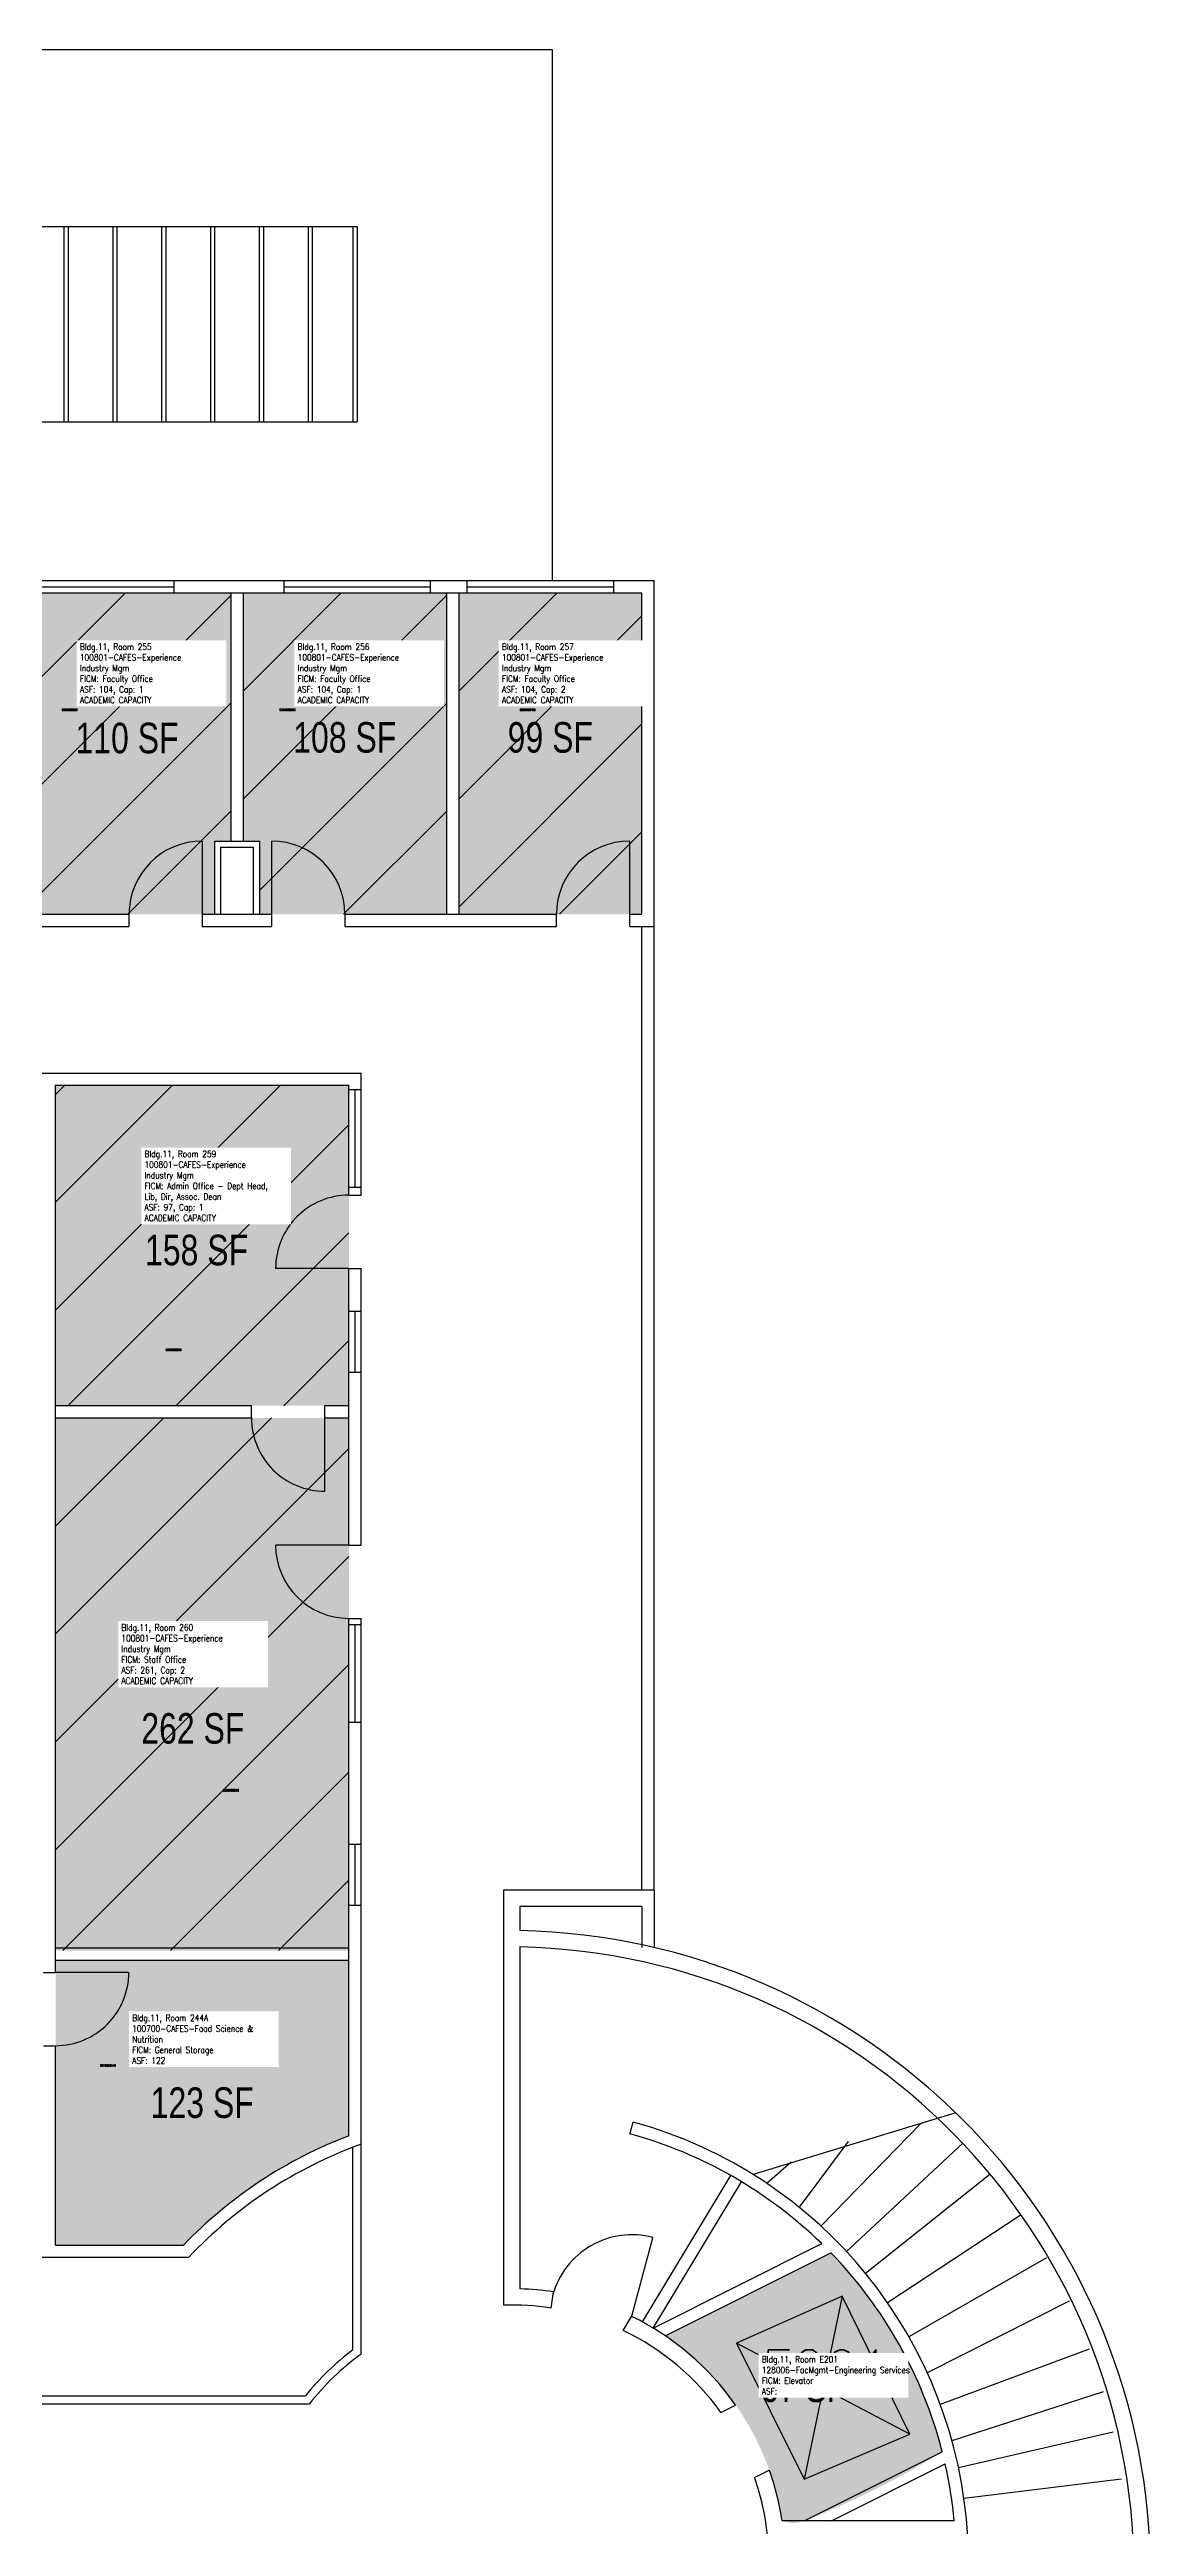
# Model space of a CAD drawing. Header units: inches. Extents: x -5 to 1845, y -233 to 2388.
# Drawn here: x 758 to 1299, y 1171 to 2388 of the extents above; entities that cross this region are included whole.
import ezdxf
from ezdxf.enums import TextEntityAlignment as Align

# ---------------------------------------------------------------- set-up
doc = ezdxf.new("R2010")
doc.units = ezdxf.units.IN
doc.header["$LTSCALE"] = 0.25
doc.header["$MEASUREMENT"] = 0
for name, color, linetype in [('A-DOOR', 2, 'CONTINUOUS'), ('A-FLOR', 3, 'CONTINUOUS'), ('A-GLAZ', 1, 'CONTINUOUS'), ('A-GLAZ-SILL', 2, 'CONTINUOUS'), ('A-IDEN-RNUM', 7, 'CONTINUOUS'), ('A-IDEN-SNUM', 4, 'CONTINUOUS'), ('A-IDEN-VNUM', 4, 'CONTINUOUS'), ('A-ROOF', 2, 'CONTINUOUS'), ('A-WALL', 5, 'CONTINUOUS'), ('AREA-TEXT', 3, 'CONTINUOUS'), ('Rooms-Capacity', 4, 'CONTINUOUS'), ('Rooms-Category-Color', 7, 'CONTINUOUS'), ('Rooms-College-Color', 7, 'CONTINUOUS'), ('Rooms-Department-Color', 7, 'CONTINUOUS'), ('Rooms-Division-Color', 7, 'CONTINUOUS'), ('Rooms-Information', 7, 'CONTINUOUS')]:
    doc.layers.add(name, color=color, linetype=linetype)
doc.styles.add('AREA', font='arial.ttf', dxfattribs={"width": 0.75, "height": 24})
doc.styles.add('ROOMSNUMBER', font='txt.shx', dxfattribs={"height": 0.03})
doc.styles.add('ROOMVNUMBER', font='simplex.shx', dxfattribs={"width": 0.85})
pattern_1 = [(45, (0, 0), (-26.51650429449553, 26.51650429449553), [])]

msp = doc.modelspace()

# ---------------------------------------------------------------- hatches: boundary and pattern name
at = {"layer": 'Rooms-Capacity'}
h = msp.add_hatch(dxfattribs=at)
h.set_pattern_fill('ANSI31', color=256, scale=300, style=0)
h.set_pattern_definition(pattern_1)
h.paths.add_polyline_path([(744.9880000054836, 1963.046800282784), (838.9480000287294, 1963.046800285578), (838.9480000287294, 1999.046800243668), (846.9880000390112, 1999.046800240874), (846.9880000166595, 2121.050800172612), (744.9880000278354, 2121.0508001782)])
h = msp.add_hatch(dxfattribs=at)
h.set_pattern_fill('ANSI31', color=256, scale=300, style=0)
h.set_pattern_definition(pattern_1)
h.paths.add_polyline_path([(852.9880000166595, 1999.046800240874), (861.028000049293, 1999.046800243668), (861.028000049293, 1963.046800291166), (952.9840000346303, 1963.046800291166), (952.9840000234544, 2121.050800153054), (852.9880000278354, 2121.050800161436)])
h = msp.add_hatch(dxfattribs=at)
h.set_pattern_fill('ANSI31', color=256, scale=300, style=0)
h.set_pattern_definition(pattern_1)
h.paths.add_polyline_path([(958.9840000122786, 1963.04680029396), (1049.00399960205, 1963.04680030793), (1049.003999758512, 2121.050800147466), (958.9840000011027, 2121.050800155848)])
h = msp.add_hatch(dxfattribs=at)
h.set_pattern_fill('ANSI31', color=256, scale=300, style=0)
h.set_pattern_definition(pattern_1)
h.paths.add_polyline_path([(905.0039994047007, 1721.557148689147), (905.0039995126426, 1879.046800260432), (760.8708463087678, 1879.046800254844), (760.8708459102533, 1721.557148636062)])
h = msp.add_hatch(dxfattribs=at)
h.set_pattern_fill('ANSI31', color=256, scale=300, style=0)
h.set_pattern_definition(pattern_1)
h.paths.add_polyline_path([(760.8708453141153, 1453.802800381556), (824.8668452985585, 1453.80280037038), (905.0039989314973, 1453.802800367586), (905.0039989426732, 1456.80280037038), (905.0039989985526, 1504.802800361998), (905.0039990097284, 1507.802800361998), (905.0039983546468, 1715.557148498024), (832.9374222276741, 1715.557148469485), (760.9592342558017, 1715.55714844098)])
at = {"layer": 'Rooms-Category-Color', "true_color": 0xfa9ba3}
for points in [[(744.9880000054836, 1963.046800282784), (838.9480000287294, 1963.046800285578), (838.9480000287294, 1999.046800243668), (846.9880000390112, 1999.046800240874), (846.9880000166595, 2121.050800172612), (744.9880000278354, 2121.0508001782)], [(852.9880000166595, 1999.046800240874), (861.028000049293, 1999.046800243668), (861.028000049293, 1963.046800291166), (952.9840000346303, 1963.046800291166), (952.9840000234544, 2121.050800153054), (852.9880000278354, 2121.050800161436)], [(958.9840000122786, 1963.04680029396), (1049.00399960205, 1963.04680030793), (1049.003999758512, 2121.050800147466), (958.9840000011027, 2121.050800155848)], [(905.0039994047007, 1721.557148689147), (905.0039995126426, 1879.046800260432), (760.8708463087678, 1879.046800254844), (760.8708459102533, 1721.557148636062)], [(760.8708453141153, 1453.802800381556), (824.8668452985585, 1453.80280037038), (905.0039989314973, 1453.802800367586), (905.0039989426732, 1456.80280037038), (905.0039989985526, 1504.802800361998), (905.0039990097284, 1507.802800361998), (905.0039983546468, 1715.557148498024), (832.9374222276741, 1715.557148469485), (760.9592342558017, 1715.55714844098)]]:
    msp.add_hatch(color=241, dxfattribs=at).paths.add_polyline_path(points)
at = {"layer": 'Rooms-Category-Color', "true_color": 0xe3c5e1}
h = msp.add_hatch(color=254, dxfattribs=at)
edge = h.paths.add_edge_path()
edge.add_line((905.0039989762008, 1362.793069149368), (905.0039990767837, 1449.050800259225))
edge.add_line((905.0039990767837, 1449.050800259225), (760.8708452805877, 1449.050800250843))
edge.add_line((760.8708452805877, 1449.050800250843), (760.8708449564874, 1309.046800257638))
edge.add_line((760.8708449564874, 1309.046800257638), (823.7245106510818, 1309.046800260432))
edge.add_arc((985.1293305306161, 1153.289144424299), 224.3032840417462, 110.9294858957337, 136.0200591331753, ccw=False)
at = {"layer": 'Rooms-Category-Color', "true_color": 0xadadad}
h = msp.add_hatch(color=253, dxfattribs=at)
edge = h.paths.add_edge_path()
edge.add_line((1060.395595416427, 1264.520261798054), (1141.809267796576, 1305.301384334452))
edge.add_arc((985.1293302311594, 1153.289144253543), 218.3032843773057, 14.374499872876015, 44.133703392796974, ccw=False)
edge.add_arc((979.4695763294682, 1556.298594276696), 410.8721626486447, 291.31237610437347, 301.9013434811485, ccw=False)
edge.add_arc((1123.350268360372, 1187.499103787051), 15.00006496466624, 248.6876239293132, 291.31237610004916, ccw=False)
edge.add_arc((985.1337084238143, 1153.293268756616), 134.2974147730661, 8.664457845226076, 55.91570276742943)
at = {"layer": 'Rooms-College-Color', "true_color": 0xe3c5e1}
for points in [[(744.9880000054836, 1963.046800282784), (838.9480000287294, 1963.046800285578), (838.9480000287294, 1999.046800243668), (846.9880000390112, 1999.046800240874), (846.9880000166595, 2121.050800172612), (744.9880000278354, 2121.0508001782)], [(852.9880000166595, 1999.046800240874), (861.028000049293, 1999.046800243668), (861.028000049293, 1963.046800291166), (952.9840000346303, 1963.046800291166), (952.9840000234544, 2121.050800153054), (852.9880000278354, 2121.050800161436)], [(958.9840000122786, 1963.04680029396), (1049.00399960205, 1963.04680030793), (1049.003999758512, 2121.050800147466), (958.9840000011027, 2121.050800155848)], [(905.0039994047007, 1721.557148689147), (905.0039995126426, 1879.046800260432), (760.8708463087678, 1879.046800254844), (760.8708459102533, 1721.557148636062)], [(760.8708453141153, 1453.802800381556), (824.8668452985585, 1453.80280037038), (905.0039989314973, 1453.802800367586), (905.0039989426732, 1456.80280037038), (905.0039989985526, 1504.802800361998), (905.0039990097284, 1507.802800361998), (905.0039983546468, 1715.557148498024), (832.9374222276741, 1715.557148469485), (760.9592342558017, 1715.55714844098)]]:
    msp.add_hatch(color=254, dxfattribs=at).paths.add_polyline_path(points)
h = msp.add_hatch(color=254, dxfattribs=at)
edge = h.paths.add_edge_path()
edge.add_line((905.0039989762008, 1362.793069149368), (905.0039990767837, 1449.050800259225))
edge.add_line((905.0039990767837, 1449.050800259225), (760.8708452805877, 1449.050800250843))
edge.add_line((760.8708452805877, 1449.050800250843), (760.8708449564874, 1309.046800257638))
edge.add_line((760.8708449564874, 1309.046800257638), (823.7245106510818, 1309.046800260432))
edge.add_arc((985.1293305306161, 1153.289144424299), 224.3032840417462, 110.9294858957337, 136.0200591331753, ccw=False)
at = {"layer": 'Rooms-College-Color', "true_color": 0xadadad}
h = msp.add_hatch(color=253, dxfattribs=at)
edge = h.paths.add_edge_path()
edge.add_line((1060.395595416427, 1264.520261798054), (1141.809267796576, 1305.301384334452))
edge.add_arc((985.1293302311594, 1153.289144253543), 218.3032843773057, 14.374499872876015, 44.133703392796974, ccw=False)
edge.add_arc((979.4695763294682, 1556.298594276696), 410.8721626486447, 291.31237610437347, 301.9013434811485, ccw=False)
edge.add_arc((1123.350268360372, 1187.499103787051), 15.00006496466624, 248.6876239293132, 291.31237610004916, ccw=False)
edge.add_arc((985.1337084238143, 1153.293268756616), 134.2974147730661, 8.664457845226076, 55.91570276742943)
at = {"layer": 'Rooms-Department-Color', "true_color": 0xe3c5e1}
for points in [[(744.9880000054836, 1963.046800282784), (838.9480000287294, 1963.046800285578), (838.9480000287294, 1999.046800243668), (846.9880000390112, 1999.046800240874), (846.9880000166595, 2121.050800172612), (744.9880000278354, 2121.0508001782)], [(852.9880000166595, 1999.046800240874), (861.028000049293, 1999.046800243668), (861.028000049293, 1963.046800291166), (952.9840000346303, 1963.046800291166), (952.9840000234544, 2121.050800153054), (852.9880000278354, 2121.050800161436)], [(958.9840000122786, 1963.04680029396), (1049.00399960205, 1963.04680030793), (1049.003999758512, 2121.050800147466), (958.9840000011027, 2121.050800155848)], [(905.0039994047007, 1721.557148689147), (905.0039995126426, 1879.046800260432), (760.8708463087678, 1879.046800254844), (760.8708459102533, 1721.557148636062)], [(760.8708453141153, 1453.802800381556), (824.8668452985585, 1453.80280037038), (905.0039989314973, 1453.802800367586), (905.0039989426732, 1456.80280037038), (905.0039989985526, 1504.802800361998), (905.0039990097284, 1507.802800361998), (905.0039983546468, 1715.557148498024), (832.9374222276741, 1715.557148469485), (760.9592342558017, 1715.55714844098)]]:
    msp.add_hatch(color=254, dxfattribs=at).paths.add_polyline_path(points)
h = msp.add_hatch(color=254, dxfattribs=at)
edge = h.paths.add_edge_path()
edge.add_line((905.0039989762008, 1362.793069149368), (905.0039990767837, 1449.050800259225))
edge.add_line((905.0039990767837, 1449.050800259225), (760.8708452805877, 1449.050800250843))
edge.add_line((760.8708452805877, 1449.050800250843), (760.8708449564874, 1309.046800257638))
edge.add_line((760.8708449564874, 1309.046800257638), (823.7245106510818, 1309.046800260432))
edge.add_arc((985.1293305306161, 1153.289144424299), 224.3032840417462, 110.9294858957337, 136.0200591331753, ccw=False)
at = {"layer": 'Rooms-Department-Color', "true_color": 0xacacac}
h = msp.add_hatch(color=253, dxfattribs=at)
edge = h.paths.add_edge_path()
edge.add_line((1060.395595416427, 1264.520261798054), (1141.809267796576, 1305.301384334452))
edge.add_arc((985.1293302311594, 1153.289144253543), 218.3032843773057, 14.374499872876015, 44.133703392796974, ccw=False)
edge.add_arc((979.4695763294682, 1556.298594276696), 410.8721626486447, 291.31237610437347, 301.9013434811485, ccw=False)
edge.add_arc((1123.350268360372, 1187.499103787051), 15.00006496466624, 248.6876239293132, 291.31237610004916, ccw=False)
edge.add_arc((985.1337084238143, 1153.293268756616), 134.2974147730661, 8.664457845226076, 55.91570276742943)
at = {"layer": 'Rooms-Division-Color', "true_color": 0xe3c5e1}
for points in [[(744.9880000054836, 1963.046800282784), (838.9480000287294, 1963.046800285578), (838.9480000287294, 1999.046800243668), (846.9880000390112, 1999.046800240874), (846.9880000166595, 2121.050800172612), (744.9880000278354, 2121.0508001782)], [(852.9880000166595, 1999.046800240874), (861.028000049293, 1999.046800243668), (861.028000049293, 1963.046800291166), (952.9840000346303, 1963.046800291166), (952.9840000234544, 2121.050800153054), (852.9880000278354, 2121.050800161436)], [(958.9840000122786, 1963.04680029396), (1049.00399960205, 1963.04680030793), (1049.003999758512, 2121.050800147466), (958.9840000011027, 2121.050800155848)], [(905.0039994047007, 1721.557148689147), (905.0039995126426, 1879.046800260432), (760.8708463087678, 1879.046800254844), (760.8708459102533, 1721.557148636062)], [(760.8708453141153, 1453.802800381556), (824.8668452985585, 1453.80280037038), (905.0039989314973, 1453.802800367586), (905.0039989426732, 1456.80280037038), (905.0039989985526, 1504.802800361998), (905.0039990097284, 1507.802800361998), (905.0039983546468, 1715.557148498024), (832.9374222276741, 1715.557148469485), (760.9592342558017, 1715.55714844098)]]:
    msp.add_hatch(color=254, dxfattribs=at).paths.add_polyline_path(points)
h = msp.add_hatch(color=254, dxfattribs=at)
edge = h.paths.add_edge_path()
edge.add_line((905.0039989762008, 1362.793069149368), (905.0039990767837, 1449.050800259225))
edge.add_line((905.0039990767837, 1449.050800259225), (760.8708452805877, 1449.050800250843))
edge.add_line((760.8708452805877, 1449.050800250843), (760.8708449564874, 1309.046800257638))
edge.add_line((760.8708449564874, 1309.046800257638), (823.7245106510818, 1309.046800260432))
edge.add_arc((985.1293305306161, 1153.289144424299), 224.3032840417462, 110.9294858957337, 136.0200591331753, ccw=False)
at = {"layer": 'Rooms-Division-Color', "true_color": 0xadadad}
h = msp.add_hatch(color=253, dxfattribs=at)
edge = h.paths.add_edge_path()
edge.add_line((1060.395595416427, 1264.520261798054), (1141.809267796576, 1305.301384334452))
edge.add_arc((985.1293302311594, 1153.289144253543), 218.3032843773057, 14.374499872876015, 44.133703392796974, ccw=False)
edge.add_arc((979.4695763294682, 1556.298594276696), 410.8721626486447, 291.31237610437347, 301.9013434811485, ccw=False)
edge.add_arc((1123.350268360372, 1187.499103787051), 15.00006496466624, 248.6876239293132, 291.31237610004916, ccw=False)
edge.add_arc((985.1337084238143, 1153.293268756616), 134.2974147730661, 8.664457845226076, 55.91570276742943)

# ---------------------------------------------------------------- linework, layer by layer
at = {"layer": 'A-DOOR'}
for points, const_width in [([(832.9480000063777, 1963.046800302342), (832.9480000063777, 1999.046800313517)], 0.5999999999999998), ([(867.0280000604689, 1963.046800302342), (867.0280000604689, 1999.046800310723)], 0.5999999999999998), ([(1043.003999624401, 1963.046800327487), (1043.003999624401, 1999.046800333075)], 0.5999999999999998), ([(905.0039994232357, 1789.046800257638), (869.0039994120598, 1789.046800201759)], 0.5999999999999996), ([(893.1516552291596, 1715.557148455064), (893.1516552626872, 1679.557148455064)], 0.5999999999999998), ([(905.0039992891252, 1653.050800262019), (869.0039992779493, 1653.050800239667)], 0.5999999999999996), ([(760.8708452470601, 1443.050800250843), (796.8708452470601, 1443.05080013629)], 0.5999999999999996), ([(1043.958439238369, 1274.022354701534), (1054.344088923186, 1312.753278030083)], 0.6683200629685699)]:
    msp.add_lwpolyline(points, dxfattribs=dict(at, const_width=const_width))
for centre, radius, start, end in [((832.9480000063777, 1963.046800313517), 35.99999999962704, 90.00000005336085, 180.0000000533608), ((867.028000049293, 1963.046800316311), 35.99999999962704, 359.9999999466392, 89.99999994663915), ((1043.003999624401, 1963.046800338663), 35.99999999962704, 90.00000005336085, 180.0000000533608), ((905.0039994120598, 1789.046800260432), 35.99999999962704, 90.00000005336085, 180.0000000667011), ((893.1516552291596, 1715.557148449476), 35.99999999962704, 180.0000000133402, 270.0000000533608), ((905.0039992667735, 1653.050800253637), 35.99999999962704, 180.0000000533608, 270.0000000533608), ((760.8708452694118, 1443.050800242461), 35.99999999962704, 269.9999997865566, 359.9999997998968), ((1043.958439238369, 1274.022354687564), 40.09920377769879, 74.98933130689754, 164.9893313361227)]:
    msp.add_arc(centre, radius, start, end, dxfattribs=at)
at = {"layer": 'A-FLOR'}
for p, q in [((1203.309958957136, 1374.117208161391), (1103.71845844388, 1343.679748110473)), ((1186.327161680907, 1369.059086308815), (1136.958114456385, 1318.395121308044)), ((1150.358158160001, 1359.935995445587), (1126.284661006182, 1327.608207950369)), ((1206.620019614697, 1359.029636775143), (1149.583718508482, 1305.823460262269)), ((1122.392528515309, 1349.840275660157), (1110.38502990827, 1339.361638356932)), ((1219.946489240974, 1343.678685941733), (1158.954098112881, 1295.052727214992)), ((1234.870321456343, 1323.632072048262), (1169.721703525633, 1280.716060973704)), ((1247.891838982701, 1302.765362248756), (1180.247871212661, 1263.926924195141)), ((1147.396384723485, 1284.017040534876), (1095.475363980979, 1260.839301128872)), ((1147.396384723485, 1284.017040534876), (1128.704354681075, 1193.952574661002)), ((1180.628796078265, 1216.1303199213), (1147.396384723485, 1284.017040534876)), ((1258.919858302921, 1281.453189485706), (1189.234070967883, 1246.311819945462)), ((1180.628796078265, 1216.1303199213), (1095.475363980979, 1260.839301128872)), ((1095.475363980979, 1260.839301128872), (1128.704354681075, 1193.952574661002)), ((1268.741232007742, 1257.938869172707), (1195.62836522609, 1230.762492273934)), ((1275.651218745857, 1236.861316887662), (1201.364478159696, 1212.907297390513)), ((1128.704354681075, 1193.952574661002), (1180.628796078265, 1216.1303199213)), ((1280.614325746894, 1217.131866415031), (1204.618461091071, 1199.511268981732)), ((1284.672184724361, 1194.048855576664), (1207.247366800904, 1184.522799292579))]:
    msp.add_line(p, q, dxfattribs=at)
at = {"layer": 'A-GLAZ'}
for p, q in [((747.0075999386609, 2124.050802150741), (819.0075999386609, 2124.05080245249)), ((873.007599927485, 2124.050802684389), (945.0075999386609, 2124.050802988932)), ((963.007599927485, 2124.050803067163), (1035.007599927485, 2124.050803371705)), ((908.0039995238185, 1877.006800255738), (908.0039994902909, 1829.006800258532)), ((908.003999389708, 1768.046800257638), (908.0039993673563, 1738.046800257638)), ((908.0039992555976, 1614.050800250843), (908.0039993003011, 1566.050800250843)), ((908.003999132663, 1506.050800256431), (908.003999132663, 1476.050800245255))]:
    msp.add_line(p, q, dxfattribs=at)
at = {"layer": 'A-GLAZ-SILL'}
for p, q in [((747.0075999386609, 2127.05080019217), (819.0075999163091, 2127.050800194964)), ((747.0075999386609, 2121.050800172612), (819.0075999498367, 2121.050800153054)), ((819.0075999163091, 2127.050800200552), (945.0075999163091, 2127.050800197758)), ((873.0075999498367, 2121.050800161436), (945.0075999386609, 2121.050800139084)), ((963.007599927485, 2127.050800194964), (1035.007599905133, 2127.050800186582)), ((963.0075999386609, 2121.050800158642), (1035.007599927485, 2121.050800147466)), ((905.0039994902909, 1829.006800261326), (905.0039995014668, 1877.006800261326)), ((911.0039994567633, 1829.006800261326), (911.0039995126426, 1877.006800258532)), ((905.0039993561804, 1738.411287543364), (905.0039993785322, 1768.046800246462)), ((911.0039993785322, 1738.046800254844), (911.0039993785322, 1768.046800260432)), ((905.0039991885424, 1566.050800248049), (905.0039992332458, 1614.050800248049)), ((911.0039991885424, 1566.050800253637), (911.0039992332458, 1614.050800259225)), ((905.0039990209043, 1476.050800250843), (905.0039990991354, 1506.050800250843)), ((911.0039990767837, 1476.050800248049), (911.003999132663, 1506.050800250843))]:
    msp.add_line(p, q, dxfattribs=at)
at = {"layer": 'A-ROOF'}
for p, q in [((44.00000001490116, 2388.039999989793), (1005.000000011176, 2388.039999975823)), ((1004.999999776483, 2127.050800186582), (1005.000000011176, 2388.039999975823)), ((717.0000000670552, 2301.050800225697), (909.0000000335276, 2301.050800200552)), ((765.0000000558794, 2301.050800225697), (765.0000000670552, 2205.050800228491)), ((767.0040000490844, 2301.050800228491), (767.0040000490844, 2205.050800231285)), ((789.0000000447035, 2301.050800225697), (789.0000000558794, 2205.050800231285)), ((791.0040000490844, 2301.050800228491), (791.0040000490844, 2205.050800231285)), ((813.0000000447035, 2301.050800225697), (813.0000000558794, 2205.050800231285)), ((815.0040000490844, 2301.050800228491), (815.0040000490844, 2205.050800231285)), ((837.0000000447035, 2301.050800234079), (837.0000000447035, 2205.050800231285)), ((839.0040000490844, 2301.050800228491), (839.0040000490844, 2205.050800234079)), ((861.0000000447035, 2301.050800234079), (861.0000000447035, 2205.050800236873)), ((863.0040000490844, 2301.050800236873), (863.0040000490844, 2205.050800234079)), ((885.0000000447035, 2301.050800234079), (885.0000000447035, 2205.050800236873)), ((887.0040000490844, 2301.050800236873), (887.0040000490844, 2205.050800239667)), ((906.9960000291467, 2301.050800200552), (906.9960000514984, 2205.050800194964)), ((909.0000000335276, 2301.050800200552), (909.0000000447035, 2205.050800197758)), ((717.0000000670552, 2205.050800228491), (909.0000000447035, 2205.050800197758))]:
    msp.add_line(p, q, dxfattribs=at)
at = {"layer": 'A-WALL'}
for p, q in [((819.0075999163091, 2127.050802499987), (819.0075999498367, 2121.05080241058)), ((819.0075999051332, 2127.05080019217), (873.0075998939574, 2127.050800194964)), ((819.0075999498367, 2121.050800169818), (873.0075999498367, 2121.050800161436)), ((846.9880000166595, 2121.050800256431), (846.9880000278354, 1999.046800249256)), ((852.9880000166595, 2121.050800256431), (852.9880000166595, 1999.046800246462)), ((873.0075999163091, 2127.05080273468), (873.0075999386609, 2121.050802636892)), ((945.0075999163091, 2127.050803039223), (945.0075999386609, 2121.050802941434)), ((945.0075999163091, 2127.05080019217), (963.0075999051332, 2127.05080019217)), ((945.007599927485, 2121.050800158642), (963.007599927485, 2121.050800155848)), ((952.9840000234544, 2121.050800259225), (952.9840000346303, 1963.046800291166)), ((958.9840000122786, 2121.050800259225), (958.9840000122786, 1963.046800299548)), ((963.0075999163091, 2127.05080311466), (963.0075999386609, 2121.050803016871)), ((1035.007599905133, 2127.050803416409), (1035.007599938661, 2121.050803324208)), ((1035.007599905133, 2127.050800186582), (1055.003999780864, 2127.050800189376)), ((1035.007599916309, 2121.050800144672), (1049.003999758512, 2121.050800147466)), ((1049.003999590874, 1963.046800305136), (1049.003999758512, 2121.050800147466)), ((1055.003999590874, 1957.046800254844), (1055.003999780864, 2127.050800189376)), ((838.9480000399053, 1999.046800246462), (838.9480000287294, 1963.046800257638)), ((838.9480000399053, 1999.046800246462), (861.0280000381172, 1999.046800240874)), ((861.0280000381172, 1999.046800240874), (861.028000049293, 1963.046800263226)), ((841.9480000175536, 1996.04680025205), (841.9480000175536, 1963.046800260432)), ((841.9480000175536, 1996.04680025205), (858.0279999934137, 1996.04680025205)), ((858.0279999934137, 1996.04680025205), (858.0280000269413, 1963.046800263226)), ((689.032000053674, 1963.046800285578), (796.9480000063777, 1963.046800296754)), ((796.9480000175536, 1963.046800288372), (796.9480000287294, 1957.046800257638)), ((832.9480000399053, 1963.046800285578), (832.9480000399053, 1957.046800249256)), ((832.9480000399053, 1963.046800291166), (867.028000049293, 1963.046800305136)), ((867.0280000604689, 1963.046800291166), (867.0280000604689, 1957.046800257638)), ((903.0280000716448, 1963.046800302342), (903.028000049293, 1957.046800257638)), ((903.0280000716448, 1963.046800302342), (1007.003999613225, 1963.046800299548)), ((1007.003999590874, 1957.046800288372), (1007.00399960205, 1963.046800302342)), ((1043.003999590874, 1957.04680025205), (1043.00399960205, 1963.046800302342)), ((1043.003999613225, 1963.046800305136), (1049.003999590874, 1963.046800305136)), ((689.032000053674, 1957.04680025205), (796.9480000287294, 1957.046800246462)), ((832.9480000287294, 1957.046800246462), (867.0280000604689, 1957.046800246462)), ((903.0280000381172, 1957.046800254844), (1007.00399960205, 1957.046800257638)), ((1043.00399960205, 1957.046800257638), (1055.00399960205, 1957.046800257638)), ((1049.003999110311, 1483.484852137975), (1049.003999568522, 1957.046800257638)), ((1055.003999121487, 1483.484852132387), (1055.003999579698, 1957.046800254844)), ((718.8708462752402, 1885.04680025205), (911.0039995238185, 1885.046800257638)), ((760.870846286416, 1879.046800257638), (905.0039995238185, 1879.046800257638)), ((760.8708452582359, 1443.050800253637), (760.870846286416, 1879.046800260432)), ((905.0039995238185, 1877.006800255738), (905.0039995238185, 1879.046800257638)), ((905.0039995238185, 1877.006800255738), (911.0039995238185, 1877.006800255738)), ((911.0039995126426, 1877.006800252944), (911.0039995238185, 1885.046800257638)), ((905.0039994679391, 1825.046800249256), (905.0039994679391, 1829.006800266914)), ((905.003999479115, 1829.00680026412), (911.0039995238185, 1829.006800258532)), ((911.003999479115, 1825.04680025205), (911.0039994567633, 1829.006800255738)), ((905.0039994679391, 1825.046800254844), (911.0039994679391, 1825.046800254844)), ((905.0039994120598, 1789.046800254844), (911.0039994344115, 1789.046800254844)), ((905.003999389708, 1768.046800257638), (905.0039994232357, 1789.04680025205)), ((911.003999389708, 1768.046800257638), (911.0039994344115, 1789.04680025205)), ((905.003999389708, 1768.046800257638), (911.003999389708, 1768.046800257638)), ((905.0039992779493, 1653.050800256431), (905.003999357108, 1738.046800260432)), ((905.0039993561804, 1738.046800260432), (911.003999389708, 1738.046800254844)), ((911.0039992779493, 1653.050800256431), (911.003999389708, 1738.046800254844)), ((857.1516552214166, 1721.557148605502), (760.8708459150188, 1721.557148832555)), ((857.1516552403355, 1715.557148498035), (857.1516552214166, 1721.557148520606)), ((905.0923876946981, 1721.557148492447), (893.1516552214166, 1721.557148520606)), ((893.1516552403355, 1715.557148498035), (893.1516552214166, 1721.557148520606)), ((760.9592342558017, 1715.55714844098), (857.1516552403355, 1715.557148479074)), ((893.1516552403355, 1715.557148460652), (905.0039993455968, 1715.557148498024)), ((905.0039992779493, 1653.050800259225), (911.0039992891252, 1653.050800262019)), ((905.0039992332458, 1617.050800250843), (911.0039992555976, 1617.050800250843)), ((905.0039992555976, 1614.050800253637), (905.0039992555976, 1617.050800245255)), ((905.0039992332458, 1614.050800248049), (911.0039992555976, 1614.050800253637)), ((911.0039992555976, 1614.050800253637), (911.0039992555976, 1617.050800245255)), ((905.0039991773665, 1506.050800250843), (905.0039991773665, 1566.050800256431)), ((905.0039992779493, 1566.050800245255), (911.0039993003011, 1566.050800253637)), ((911.003999132663, 1506.050800250843), (911.0039991773665, 1566.050800262019)), ((905.0039991214871, 1506.050800250843), (911.0039991438389, 1506.050800253637)), ((905.0039989762008, 1362.793069138192), (905.003999043256, 1476.050800239667)), ((905.0039991214871, 1476.050800248049), (911.0039991438389, 1476.050800248049)), ((911.0039989873767, 1358.622376327403), (911.0039990991354, 1476.050800248049)), ((981.0040000118315, 1483.484852132387), (981.0039999894798, 1363.484852132387)), ((1055.007999993861, 1483.484852132387), (981.0040000118315, 1483.484852132387)), ((981.0040000118315, 1483.484852132387), (981.003999967128, 1279.484852132387)), ((989.0439999997616, 1475.444852127694), (989.0439999885857, 1463.607737702318)), ((1049.007999982685, 1475.444852133282), (989.0439999997616, 1475.444852127694)), ((1049.007999982685, 1475.444852133282), (1049.007999993861, 1455.259374316782)), ((1055.007999993861, 1483.484852132387), (1055.007999982685, 1455.259374311194)), ((760.8708460628986, 1455.050800250843), (905.0039995238185, 1455.050800256431)), ((760.8708460628986, 1449.050800250843), (905.0039995238185, 1449.050800256431)), ((989.0439999774098, 1455.566831915639), (989.0439999774098, 1363.484852132387)), ((989.0439999774098, 1455.566831915639), (989.043999966234, 1287.534443635494)), ((754.8708452694118, 1443.050800256431), (760.8708452582359, 1443.050800259225)), ((754.8708451800048, 1407.050800248049), (760.8708451576531, 1407.050800248049)), ((760.8708449341357, 1309.046800257638), (760.8708451576531, 1407.050800248049)), ((1043.04399997741, 1363.4848521268), (1044.710815519094, 1369.534398416989)), ((907.0079988911748, 1257.526529948227), (907.0079989694059, 1357.135609634221)), ((911.0039988979697, 1255.503879689611), (911.0039989873767, 1358.62243214529)), ((1049.373299036175, 1271.382686217315), (1092.767853207886, 1343.305649648421)), ((1054.510653566569, 1268.283075207844), (1097.90520773828, 1340.206038638949)), ((605.1815792508423, 1303.046800260432), (826.2936622537673, 1303.046800254844)), ((760.8708449341357, 1309.046800257638), (823.7236223034561, 1309.046800257638)), ((1054.510653566569, 1268.283075207844), (1137.342030979693, 1309.774343859404)), ((1060.395595416427, 1264.520261798054), (1141.8092677854, 1305.301384331658)), ((1004.361133340746, 1278.079186728224), (1005.585746627301, 1286.025375883095)), ((1039.787212014198, 1267.108882986009), (1043.958439249545, 1274.022354721092)), ((683.8708049431443, 1231.04680026602), (885.6500766500831, 1231.04680026602)), ((684.599491931498, 1235.042800264433), (883.7157478407025, 1235.042800264433)), ((1087.788443673402, 1226.797806386836), (1095.061115998775, 1230.440778541379)), ((1128.802079033107, 1173.524852131493), (1196.59835684672, 1207.484852135181)), ((1104.361515451223, 1194.835539889522), (1111.606741592288, 1198.46476390399)), ((1142.198939111084, 1173.524852128699), (1198.043031770736, 1201.497853701934)), ((1202.49225545302, 1173.524852131493), (1117.898457694799, 1173.524852128699))]:
    msp.add_line(p, q, dxfattribs=at)
for centre, radius, start, end in [((982.5092855840921, 1147.195045636967), 316.4801639857318, 1.312275669093737, 88.81686685740948), ((982.5092855840921, 1147.195045636967), 308.4401639857318, 0.2898909536021464, 88.81686685740948), ((985.1293305382133, 1153.289144410752), 218.3032840474342, 45.79294524756678, 74.59566116067985), ((985.1293305382133, 1153.289144410752), 224.3032840474342, 3.116785991490632, 74.59566116067985), ((985.1293305382133, 1153.289144410752), 224.3032840474342, 110.9294234649745, 136.020216708673), ((985.1293305382133, 1153.289144410752), 218.3032840474342, 109.8496291185744, 136.6850067824691), ((985.1293305382133, 1153.289144410752), 218.3032840474342, 14.37449985920209, 44.13370340718364), ((985.1293305382133, 1153.289144410752), 126.2632840474342, 81.23888697396498, 91.8723265970044), ((985.1293305382133, 1153.289144410752), 134.3032840474342, 81.23888697396498, 88.32970720417978), ((985.1293305382133, 1153.289144410752), 126.2632840474342, 35.60441127598129, 64.34900945354633), ((985.1293305382133, 1153.289144410752), 134.3032840474342, 35.06170432408839, 64.02163071525887), ((985.1293305382133, 1153.289144410752), 130.2592840474342, 126.8499435199267, 141.1262857074401), ((985.1293305382133, 1153.289144410752), 126.2632840474342, 125.9493304679082, 141.9872056081668), ((985.1293305382133, 1153.289144410752), 134.3032840474342, 35.06170432408839, 35.06176266604918), ((985.1293305382133, 1153.289144410752), 126.2632840474342, 5.542819646027875, 19.21086591376724), ((985.1293305382133, 1153.289144410752), 134.3032840474342, 8.665915921400082, 19.65587927593446), ((985.1293305382133, 1153.289144410752), 218.3032840474342, 5.31870104947843, 12.75800151980097)]:
    msp.add_arc(centre, radius, start, end, dxfattribs=at)

# ---------------------------------------------------------------- texts
at = {"layer": 'A-IDEN-RNUM', "style": 'ROOMSNUMBER', "width": 0.85}
for s, p in [('0255-00', (764.0000001601875, 2063.046720254235)), ('0256-00', (871.0000001639128, 2063.046720243059)), ('0257-00', (989.0000001601875, 2063.046720237471)), ('0259-00', (815.0000001266599, 1748.500985416449)), ('0260-00', (843.2309410683811, 1532.038894026171)), ('0244-A0', (782.8133553005755, 1396.801497657783)), ('E201-00', (1127.104116160423, 1247.911286548711))]:
    msp.add_text(s, height=0.9999999999999998, dxfattribs=at).set_placement(p)
at = {"layer": 'A-IDEN-SNUM', "style": 'ROOMSNUMBER', "width": 0.85}
for s, p in [('0110025500', (764.0000001601875, 2063.046720254235)), ('0110025600', (871.0000001639128, 2063.046720243059)), ('0110025700', (989.0000001601875, 2063.046720237471)), ('0110025900', (815.0000001266599, 1748.500985416449)), ('0110026000', (843.2309410683811, 1532.038894026171)), ('01100244A0', (782.8133553005755, 1396.801497657783)), ('0110E20100', (1127.104116160423, 1247.911286548711))]:
    msp.add_text(s, height=0.9999999999999998, dxfattribs=at).set_placement(p)
at = {"layer": 'A-IDEN-VNUM', "style": 'ROOMVNUMBER', "width": 0.85}
for s, p in [('255', (772.8430519513786, 2066.765901202532)), ('256', (879.8430519551039, 2066.765901191357)), ('257', (980.2354683769845, 2066.765901185769)), ('259', (804.5837921021848, 1812.28855610166)), ('260', (793.2225763424976, 1584.785386186318)), ('244A', (798.5359960025271, 1398.175469175732)), ('E201', (1107.917355370133, 1235.585137757556))]:
    msp.add_text(s, height=22, dxfattribs=at).set_placement(p)
at = {"layer": 'AREA-TEXT', "style": 'AREA', "width": 0.75}
for s, p in [('110 SF', (795.9880000222474, 2049.691639170625)), ('108 SF', (902.9860000256449, 2050.012034695654)), ('99 SF', (1003.993999879807, 2050.012034694257)), ('158 SF', (830.1675375405866, 1798.075287936798)), ('262 SF', (828.3465806377972, 1562.983442707725)), ('123 SF', (832.9374220166355, 1379.048800258432)), ('67 SF', (1128.496976131573, 1239.413118231576))]:
    msp.add_text(s, height=15, dxfattribs=at).set_placement(p, align=Align.MIDDLE_CENTER)

# ---------------------------------------------------------------- next in the draw order: texts
at = {"layer": 'Rooms-Information', "char_height": 3.142857142857143, "width": 70.4, "attachment_point": 7, "style": 'ROOMVNUMBER', "bg_fill": 3, "box_fill_scale": 1.5, "bg_fill_color": 256, "bg_fill_true_color": 13158600, "bg_fill_transparency": 0}
for s, insert in [('Bldg.11, Room 255^M^J100801-CAFES-Experience Industry Mgm^M^JFICM: Faculty Office^M^JASF: 104, Cap: 1^M^JACADEMIC CAPACITY', (772.8430519513786, 2066.765901202532)), ('Bldg.11, Room 256^M^J100801-CAFES-Experience Industry Mgm^M^JFICM: Faculty Office^M^JASF: 104, Cap: 1^M^JACADEMIC CAPACITY', (879.8430519551039, 2066.765901191357)), ('Bldg.11, Room 257^M^J100801-CAFES-Experience Industry Mgm^M^JFICM: Faculty Office^M^JASF: 104, Cap: 2^M^JACADEMIC CAPACITY', (980.2354683769845, 2066.765901185769)), ('Bldg.11, Room 259^M^J100801-CAFES-Experience Industry Mgm^M^JFICM: Admin Office - Dept Head, Lib, Dir, Assoc. Dean^M^JASF: 97, Cap: 1^M^JACADEMIC CAPACITY', (804.5837921021848, 1812.28855610166)), ('Bldg.11, Room 260^M^J100801-CAFES-Experience Industry Mgm^M^JFICM: Staff Office^M^JASF: 261, Cap: 2^M^JACADEMIC CAPACITY', (793.2225763424976, 1584.785386186318)), ('Bldg.11, Room 244A^M^J100700-CAFES-Food Science & Nutrition^M^JFICM: General Storage^M^JASF: 122', (798.5359960025271, 1398.175469175732)), ('Bldg.11, Room E201^M^J128006-FacMgmt-Engineering Services^M^JFICM: Elevator^M^JASF: ', (1107.917355370133, 1235.585137757556))]:
    msp.add_mtext(s, dxfattribs=dict(at, insert=insert))

doc.saveas('drawing.dxf')
